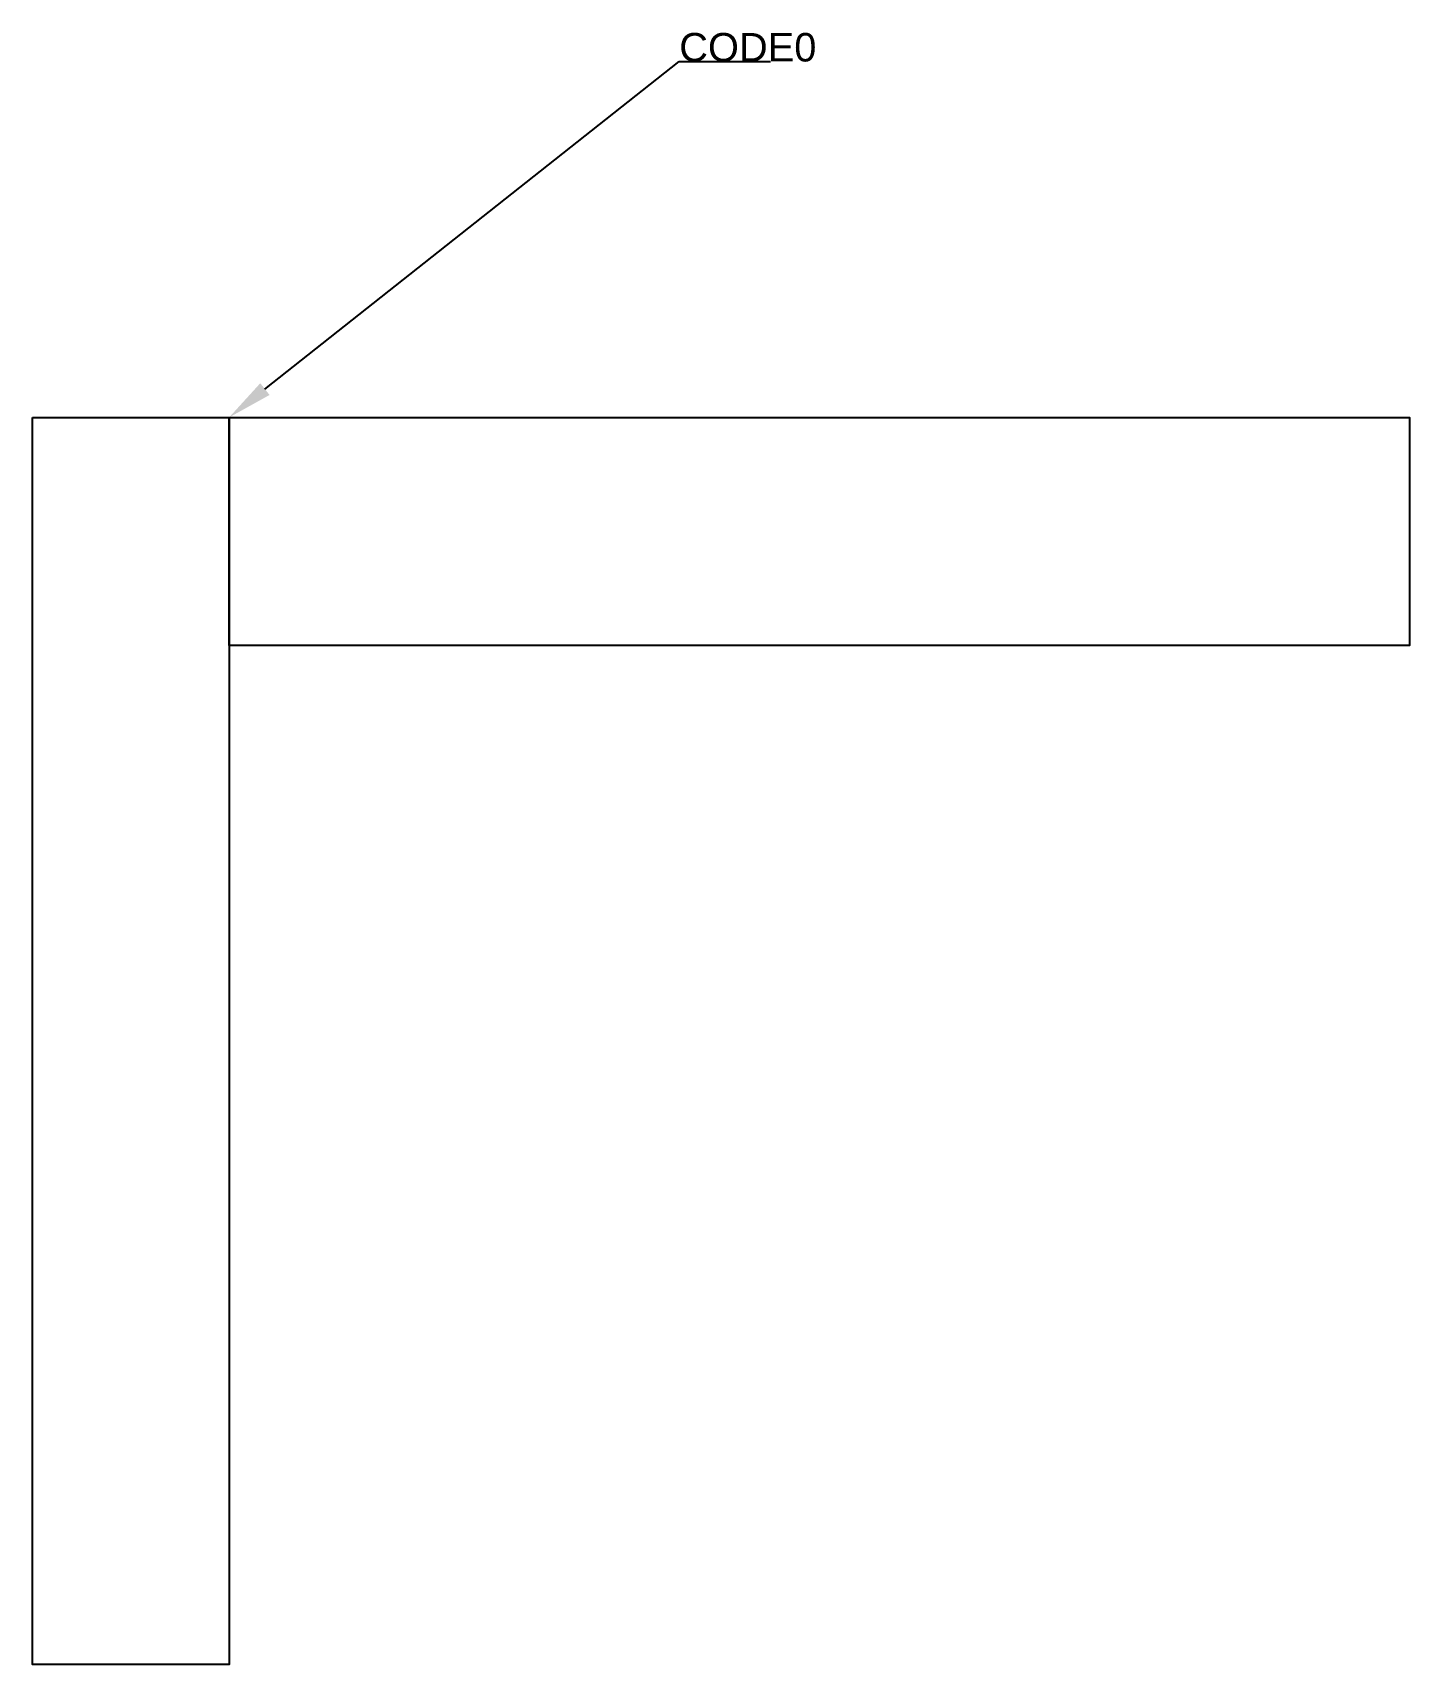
# Paper-space layout 'Layout1' of a CAD drawing. Header units: millimetres. Extents: x 71 to 191, y 43 to 186.
import ezdxf
from ezdxf import colors
from ezdxf.entities.mleader import LeaderData, LeaderLine
from ezdxf.math import Vec2, Vec3

# ---------------------------------------------------------------- set-up
doc = ezdxf.new("R2010")
doc.units = ezdxf.units.MM
doc.styles.get("Standard").update_dxf_attribs({"font": 'arial.ttf'})

# ---------------------------------------------------------------- blocks, each defined once
blk = doc.blocks.new('CONNECTION_CODE_BLOCK')
blk.add_attdef('CONNECTION_CODE', (39.47, 31.22), '', height=2.5)
ml = blk.add_multileader_mtext('Standard')
ml.set_content('', color=256)
ml.set_leader_properties()
ml.build(insert=Vec2(0, 0))
ctx = ml.context
ctx.base_point = Vec3(47.47, 31.22)
notes = []
notes.append((ctx, [(0, (1, 1, 0), (39.47, 31.22), (1, 0), 8, [(0, [(0, 0)], 0, [])])]))
ctx.mtext.insert, ctx.mtext.flow_direction = Vec3(49.47, 33.22), 5
for ctx, leaders in notes:
    for number, flags, end, landing, length, lines in leaders:
        leader = LeaderData()
        leader.index, (leader.has_last_leader_line, leader.has_dogleg_vector, leader.attachment_direction) = number, flags
        leader.last_leader_point, leader.dogleg_vector, leader.dogleg_length = Vec3(end), Vec3(landing), length
        for number, points, colour, breaks in lines:
            line = LeaderLine()
            line.index, line.vertices, line.color, line.breaks = number, Vec3.list(points), colors.encode_raw_color(colour), breaks
            leader.lines.append(line)
        ctx.leaders.append(leader)

psp = doc.layouts.get("Layout1")

# ---------------------------------------------------------------- linework, layer by layer
for points in [[(70.61, 151.89), (87.84, 151.89), (87.84, 42.51), (70.61, 42.51)], [(87.84, 151.89), (191.34, 151.89), (191.34, 131.88), (87.84, 131.88)]]:
    psp.add_lwpolyline(points, close=True)

# ---------------------------------------------------------------- block references
psp.add_blockref('CONNECTION_CODE_BLOCK', (87.84, 151.89)).add_auto_attribs({'CONNECTION_CODE': 'CODE0'})

doc.saveas('drawing.dxf')
